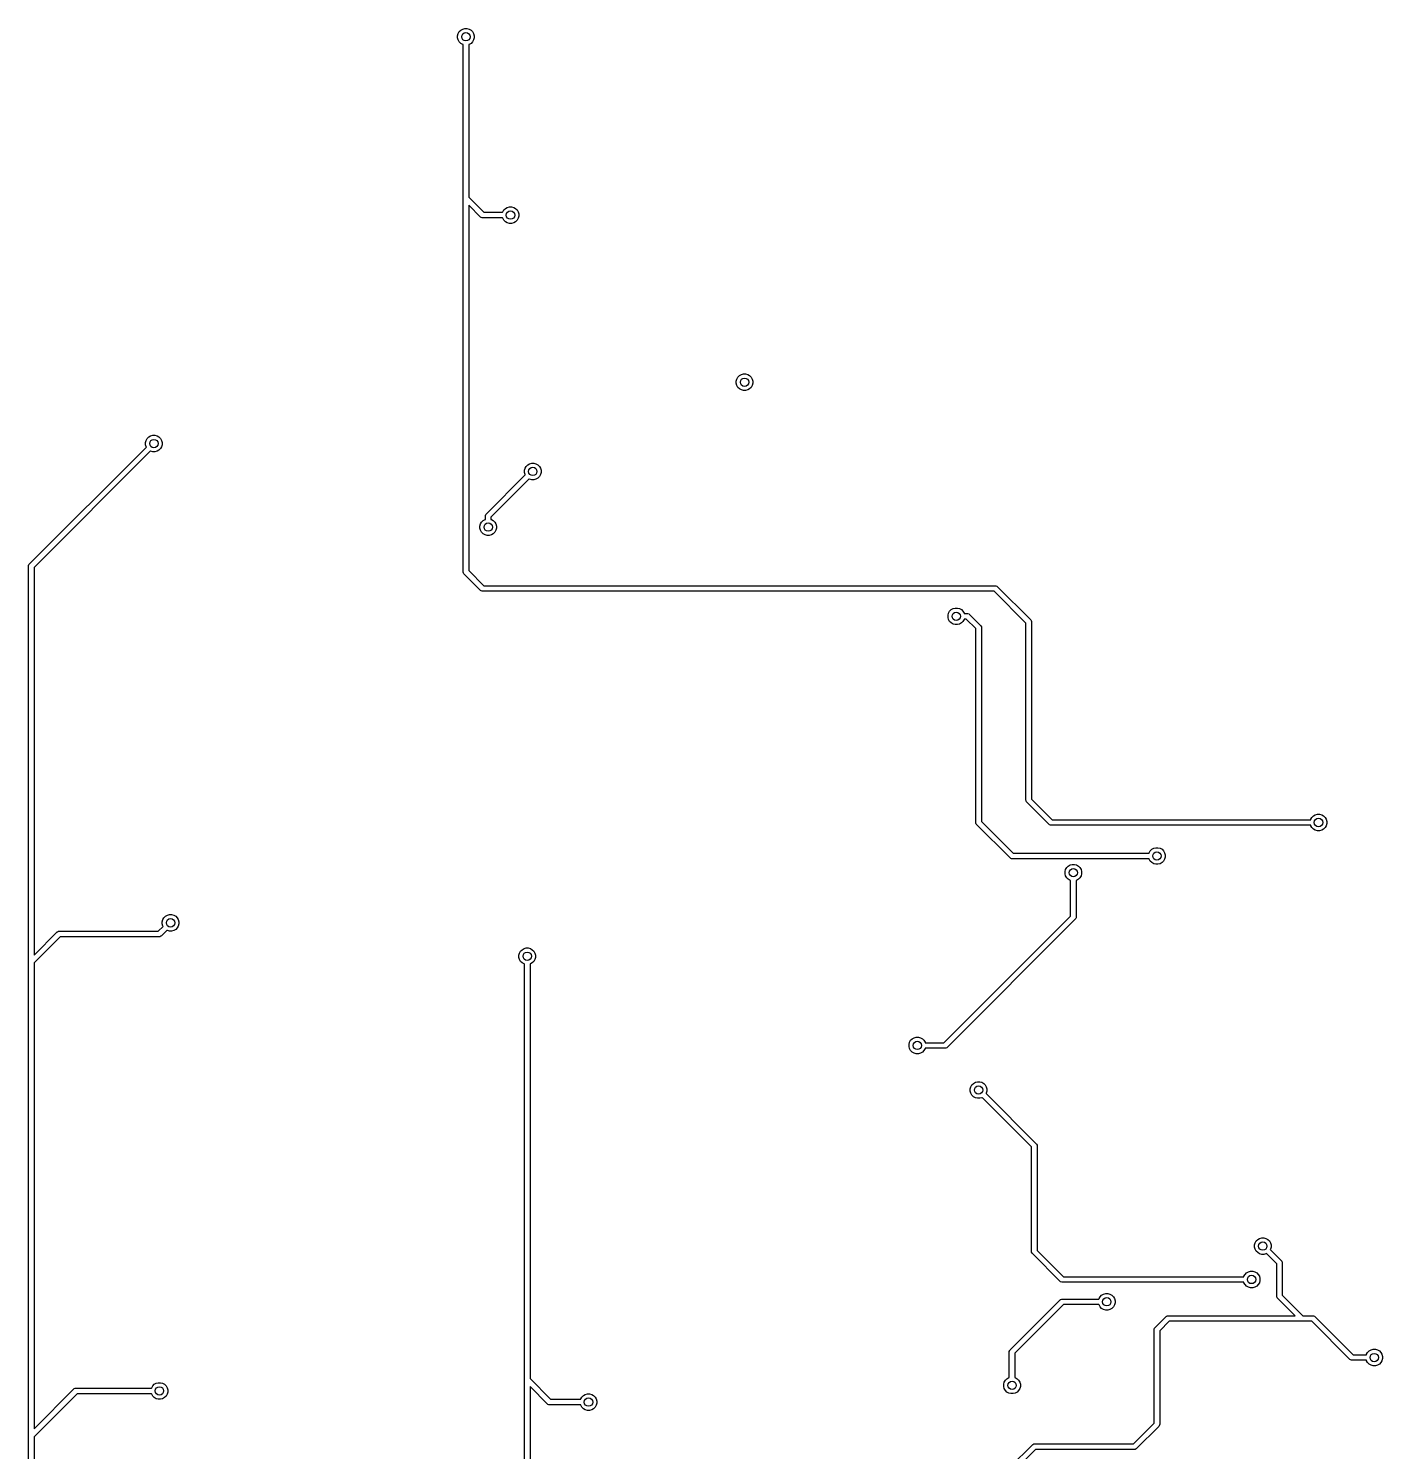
# Model space of a CAD drawing. Extents: x 0.41 to 5.69, y -3.19 to 0.7.
# Drawn here: x 2.531 to 4.445, y -1.511 to 0.5 of the extents above; entities that cross this region are included whole.
import ezdxf

# ---------------------------------------------------------------- set-up
doc = ezdxf.new("R2010")
doc.units = 0
doc.header["$MEASUREMENT"] = 0
doc.layers.add('BLACK', color=7, linetype='CONTINUOUS')

msp = doc.modelspace()

# ---------------------------------------------------------------- linework, layer by layer
at = {"layer": 'BLACK', "linetype": 'CONTINUOUS'}
for p, q in [((3.1379, 0.4897), (3.1387, 0.4927)), ((3.1379, 0.4866), (3.1379, 0.4897)), ((3.1387, 0.4837), (3.1379, 0.4866)), ((3.1387, 0.4927), (3.1402, 0.4954)), ((3.1402, 0.481), (3.1387, 0.4837)), ((3.1402, 0.4954), (3.1424, 0.4976)), ((3.1424, 0.4976), (3.1451, 0.4991)), ((3.1451, 0.4991), (3.1481, 0.4999)), ((3.1481, 0.4999), (3.1511, 0.4999)), ((3.1511, 0.4999), (3.1541, 0.4991)), ((3.1541, 0.4991), (3.1568, 0.4976)), ((3.1568, 0.4976), (3.159, 0.4954)), ((3.159, 0.4954), (3.1605, 0.4927)), ((3.1605, 0.4837), (3.159, 0.481)), ((3.1605, 0.4927), (3.1613, 0.4897)), ((3.1613, 0.4866), (3.1605, 0.4837)), ((3.1613, 0.4897), (3.1613, 0.4866)), ((3.1424, 0.4788), (3.1402, 0.481)), ((3.1451, 0.4773), (3.1424, 0.4788)), ((3.1457, 0.4771), (3.1451, 0.4773)), ((3.1457, 0.2677), (3.1457, 0.4771)), ((3.1541, 0.4773), (3.1535, 0.4771)), ((3.1535, 0.4771), (3.1535, 0.2677)), ((3.1568, 0.4788), (3.1541, 0.4773)), ((3.159, 0.481), (3.1568, 0.4788)), ((3.1457, -0.2677), (3.1457, 0.2677)), ((3.1535, 0.2677), (3.1535, 0.2615)), ((3.1535, 0.2615), (3.1749, 0.2402)), ((3.1704, 0.2334), (3.1535, 0.2503)), ((3.1535, 0.2503), (3.1535, -0.2661)), ((3.2017, 0.2407), (3.2032, 0.2434)), ((3.2032, 0.2434), (3.2054, 0.2456)), ((3.2054, 0.2456), (3.2081, 0.2471)), ((3.2081, 0.2471), (3.2111, 0.2479)), ((3.2111, 0.2479), (3.2141, 0.2479)), ((3.2141, 0.2479), (3.2171, 0.2471)), ((3.2171, 0.2471), (3.2198, 0.2456)), ((3.2198, 0.2456), (3.222, 0.2434)), ((3.222, 0.2434), (3.2235, 0.2407)), ((3.171, 0.2329), (3.1704, 0.2334)), ((3.1725, 0.2324), (3.171, 0.2329)), ((3.1732, 0.2323), (3.1725, 0.2324)), ((3.2015, 0.2323), (3.1732, 0.2323)), ((3.1749, 0.2402), (3.2015, 0.2402)), ((3.2015, 0.2402), (3.2017, 0.2407)), ((3.2017, 0.2317), (3.2015, 0.2323)), ((3.2032, 0.229), (3.2017, 0.2317)), ((3.2054, 0.2269), (3.2032, 0.229)), ((3.2081, 0.2253), (3.2054, 0.2269)), ((3.2111, 0.2245), (3.2081, 0.2253)), ((3.2141, 0.2245), (3.2111, 0.2245)), ((3.2171, 0.2253), (3.2141, 0.2245)), ((3.2198, 0.2269), (3.2171, 0.2253)), ((3.222, 0.229), (3.2198, 0.2269)), ((3.2235, 0.2317), (3.222, 0.229)), ((3.2235, 0.2407), (3.2243, 0.2378)), ((3.2243, 0.2347), (3.2235, 0.2317)), ((3.2243, 0.2378), (3.2243, 0.2347)), ((3.5316, 0.0015), (3.5324, 0.0045)), ((3.5316, -0.0015), (3.5316, 0.0015)), ((3.5324, 0.0045), (3.5339, 0.0072)), ((3.5339, 0.0072), (3.5361, 0.0094)), ((3.5361, 0.0094), (3.5388, 0.0109)), ((3.5388, 0.0109), (3.5418, 0.0117)), ((3.5418, 0.0117), (3.5448, 0.0117)), ((3.5448, 0.0117), (3.5478, 0.0109)), ((3.5478, 0.0109), (3.5505, 0.0094)), ((3.5505, 0.0094), (3.5527, 0.0072)), ((3.5527, 0.0072), (3.5542, 0.0045)), ((3.5542, 0.0045), (3.555, 0.0015)), ((3.555, 0.0015), (3.555, -0.0015)), ((3.5324, -0.0045), (3.5316, -0.0015)), ((3.5339, -0.0072), (3.5324, -0.0045)), ((3.5361, -0.0094), (3.5339, -0.0072)), ((3.5388, -0.0109), (3.5361, -0.0094)), ((3.5418, -0.0117), (3.5388, -0.0109)), ((3.5448, -0.0117), (3.5418, -0.0117)), ((3.5478, -0.0109), (3.5448, -0.0117)), ((3.5505, -0.0094), (3.5478, -0.0109)), ((3.5527, -0.0072), (3.5505, -0.0094)), ((3.5542, -0.0045), (3.5527, -0.0072)), ((3.555, -0.0015), (3.5542, -0.0045)), ((2.6977, -0.0821), (2.6993, -0.0794)), ((2.6993, -0.0794), (2.7015, -0.0772)), ((2.7015, -0.0772), (2.7041, -0.0757)), ((2.7041, -0.0757), (2.7071, -0.0749)), ((2.7071, -0.0749), (2.7102, -0.0749)), ((2.7102, -0.0749), (2.7132, -0.0757)), ((2.7132, -0.0757), (2.7159, -0.0772)), ((2.7159, -0.0772), (2.718, -0.0794)), ((2.718, -0.0794), (2.7196, -0.0821)), ((2.5326, -0.2571), (2.6981, -0.0917)), ((2.7036, -0.0972), (2.5394, -0.2615)), ((2.697, -0.0851), (2.6977, -0.0821)), ((2.697, -0.0882), (2.697, -0.0851)), ((2.6977, -0.0911), (2.697, -0.0882)), ((2.6981, -0.0917), (2.6977, -0.0911)), ((2.7041, -0.0975), (2.7036, -0.0972)), ((2.7071, -0.0983), (2.7041, -0.0975)), ((2.7102, -0.0983), (2.7071, -0.0983)), ((2.7132, -0.0975), (2.7102, -0.0983)), ((2.7159, -0.096), (2.7132, -0.0975)), ((2.718, -0.0938), (2.7159, -0.096)), ((2.7196, -0.0911), (2.718, -0.0938)), ((2.7196, -0.0821), (2.7204, -0.0851)), ((2.7204, -0.0882), (2.7196, -0.0911)), ((2.7204, -0.0851), (2.7204, -0.0882)), ((3.2332, -0.1215), (3.2347, -0.1188)), ((3.2347, -0.1188), (3.2369, -0.1166)), ((3.2369, -0.1166), (3.2396, -0.1151)), ((3.2396, -0.1151), (3.2426, -0.1143)), ((3.2426, -0.1143), (3.2456, -0.1143)), ((3.2456, -0.1143), (3.2486, -0.1151)), ((3.2486, -0.1151), (3.2513, -0.1166)), ((3.2513, -0.1166), (3.2535, -0.1188)), ((3.2535, -0.1188), (3.255, -0.1215)), ((3.1783, -0.1862), (3.2335, -0.131)), ((3.2391, -0.1366), (3.185, -0.1906)), ((3.2324, -0.1244), (3.2332, -0.1215)), ((3.2324, -0.1275), (3.2324, -0.1244)), ((3.2332, -0.1305), (3.2324, -0.1275)), ((3.2335, -0.131), (3.2332, -0.1305)), ((3.2396, -0.1369), (3.2391, -0.1366)), ((3.2426, -0.1377), (3.2396, -0.1369)), ((3.2456, -0.1377), (3.2426, -0.1377)), ((3.2486, -0.1369), (3.2456, -0.1377)), ((3.2513, -0.1354), (3.2486, -0.1369)), ((3.2535, -0.1332), (3.2513, -0.1354)), ((3.255, -0.1305), (3.2535, -0.1332)), ((3.255, -0.1215), (3.2558, -0.1244)), ((3.2558, -0.1275), (3.255, -0.1305)), ((3.2558, -0.1244), (3.2558, -0.1275)), ((3.1694, -0.2032), (3.1702, -0.2002)), ((3.1702, -0.2002), (3.1717, -0.1975)), ((3.1717, -0.1975), (3.1739, -0.1954)), ((3.1739, -0.1954), (3.1766, -0.1938)), ((3.1766, -0.1938), (3.1772, -0.1937)), ((3.1772, -0.1882), (3.1778, -0.1868)), ((3.1772, -0.189), (3.1772, -0.1882)), ((3.1772, -0.1937), (3.1772, -0.189)), ((3.1778, -0.1868), (3.1783, -0.1862)), ((3.185, -0.1906), (3.185, -0.1937)), ((3.185, -0.1937), (3.1856, -0.1938)), ((3.1856, -0.1938), (3.1883, -0.1954)), ((3.1883, -0.1954), (3.1905, -0.1975)), ((3.1905, -0.1975), (3.192, -0.2002)), ((3.192, -0.2002), (3.1928, -0.2032)), ((3.1694, -0.2063), (3.1694, -0.2032)), ((3.1702, -0.2092), (3.1694, -0.2063)), ((3.1717, -0.2119), (3.1702, -0.2092)), ((3.1739, -0.2141), (3.1717, -0.2119)), ((3.1766, -0.2156), (3.1739, -0.2141)), ((3.1796, -0.2164), (3.1766, -0.2156)), ((3.1826, -0.2164), (3.1796, -0.2164)), ((3.1856, -0.2156), (3.1826, -0.2164)), ((3.1883, -0.2141), (3.1856, -0.2156)), ((3.1905, -0.2119), (3.1883, -0.2141)), ((3.192, -0.2092), (3.1905, -0.2119)), ((3.1928, -0.2063), (3.192, -0.2092)), ((3.1928, -0.2032), (3.1928, -0.2063)), ((2.5315, -0.2598), (2.5316, -0.2591)), ((2.5315, -0.8189), (2.5315, -0.2598)), ((2.5316, -0.2591), (2.5322, -0.2577)), ((2.5322, -0.2577), (2.5326, -0.2571)), ((2.5394, -0.2615), (2.5394, -0.8094)), ((3.1457, -0.2685), (3.1457, -0.2677)), ((3.1463, -0.2699), (3.1457, -0.2685)), ((3.1468, -0.2705), (3.1463, -0.2699)), ((3.1704, -0.2941), (3.1468, -0.2705)), ((3.1535, -0.2661), (3.1749, -0.2874)), ((3.171, -0.2946), (3.1704, -0.2941)), ((3.1725, -0.2952), (3.171, -0.2946)), ((3.1732, -0.2953), (3.1725, -0.2952)), ((3.896, -0.2953), (3.1732, -0.2953)), ((3.1749, -0.2874), (3.8976, -0.2874)), ((3.9409, -0.3402), (3.896, -0.2953)), ((3.8976, -0.2874), (3.8984, -0.2875)), ((3.8984, -0.2875), (3.8998, -0.2881)), ((3.8998, -0.2881), (3.9004, -0.2886)), ((3.9004, -0.2886), (3.9477, -0.3358)), ((3.8331, -0.3235), (3.8353, -0.3213)), ((3.8353, -0.3213), (3.838, -0.3198)), ((3.838, -0.3198), (3.841, -0.319)), ((3.841, -0.319), (3.8441, -0.319)), ((3.8441, -0.319), (3.847, -0.3198)), ((3.847, -0.3198), (3.8497, -0.3213)), ((3.8497, -0.3213), (3.8519, -0.3235)), ((3.8308, -0.3292), (3.8316, -0.3262)), ((3.8308, -0.3323), (3.8308, -0.3292)), ((3.8316, -0.3352), (3.8308, -0.3323)), ((3.8316, -0.3262), (3.8331, -0.3235)), ((3.8331, -0.3379), (3.8316, -0.3352)), ((3.8353, -0.3401), (3.8331, -0.3379)), ((3.838, -0.3416), (3.8353, -0.3401)), ((3.841, -0.3424), (3.838, -0.3416)), ((3.847, -0.3416), (3.8441, -0.3424)), ((3.8497, -0.3401), (3.847, -0.3416)), ((3.8519, -0.3379), (3.8497, -0.3401)), ((3.8519, -0.3235), (3.8534, -0.3262)), ((3.8534, -0.3352), (3.8519, -0.3379)), ((3.8534, -0.3262), (3.8536, -0.3268)), ((3.8536, -0.3346), (3.8534, -0.3352)), ((3.8536, -0.3268), (3.8583, -0.3268)), ((3.8566, -0.3346), (3.8536, -0.3346)), ((3.8701, -0.3481), (3.8566, -0.3346)), ((3.8583, -0.3268), (3.859, -0.3268)), ((3.859, -0.3268), (3.8605, -0.3274)), ((3.8605, -0.3274), (3.8611, -0.3279)), ((3.8611, -0.3279), (3.8768, -0.3437)), ((3.9409, -0.5906), (3.9409, -0.3402)), ((3.9477, -0.3358), (3.9482, -0.3364)), ((3.9482, -0.3364), (3.9482, -0.3364)), ((3.9482, -0.3364), (3.9487, -0.3378)), ((3.9487, -0.3378), (3.9488, -0.3386)), ((3.9488, -0.3386), (3.9488, -0.5889)), ((3.8441, -0.3424), (3.841, -0.3424)), ((3.8701, -0.622), (3.8701, -0.3481)), ((3.8768, -0.3437), (3.8773, -0.3443)), ((3.8773, -0.3443), (3.8773, -0.3443)), ((3.8773, -0.3443), (3.8779, -0.3457)), ((3.8779, -0.3457), (3.878, -0.3465)), ((3.878, -0.3465), (3.878, -0.6204)), ((3.941, -0.5913), (3.9409, -0.5906)), ((3.9416, -0.5927), (3.941, -0.5913)), ((3.9421, -0.5933), (3.9416, -0.5927)), ((3.9736, -0.6248), (3.9421, -0.5933)), ((3.9488, -0.5889), (3.978, -0.6181)), ((3.8702, -0.6228), (3.8701, -0.622)), ((3.8707, -0.6242), (3.8702, -0.6228)), ((3.878, -0.6204), (3.9229, -0.6654)), ((3.978, -0.6181), (4.3433, -0.6181)), ((4.3433, -0.6181), (4.3434, -0.6175)), ((4.3434, -0.6175), (4.345, -0.6149)), ((4.345, -0.6149), (4.3471, -0.6127)), ((4.3471, -0.6127), (4.3498, -0.6111)), ((4.3498, -0.6111), (4.3528, -0.6103)), ((4.3528, -0.6103), (4.3559, -0.6103)), ((4.3559, -0.6103), (4.3589, -0.6111)), ((4.3589, -0.6111), (4.3615, -0.6127)), ((4.3615, -0.6127), (4.3637, -0.6149)), ((4.3637, -0.6149), (4.3652, -0.6175)), ((4.3652, -0.6175), (4.366, -0.6205)), ((4.366, -0.6205), (4.366, -0.6236)), ((3.8712, -0.6248), (3.8707, -0.6242)), ((3.9185, -0.6721), (3.8712, -0.6248)), ((3.9742, -0.6253), (3.9736, -0.6248)), ((3.9756, -0.6259), (3.9742, -0.6253)), ((3.9764, -0.626), (3.9756, -0.6259)), ((4.3433, -0.626), (3.9764, -0.626)), ((4.3434, -0.6266), (4.3433, -0.626)), ((4.345, -0.6292), (4.3434, -0.6266)), ((4.3471, -0.6314), (4.345, -0.6292)), ((4.3498, -0.633), (4.3471, -0.6314)), ((4.3528, -0.6338), (4.3498, -0.633)), ((4.3559, -0.6338), (4.3528, -0.6338)), ((4.3589, -0.633), (4.3559, -0.6338)), ((4.3615, -0.6314), (4.3589, -0.633)), ((4.3637, -0.6292), (4.3615, -0.6314)), ((4.3652, -0.6266), (4.3637, -0.6292)), ((4.366, -0.6236), (4.3652, -0.6266)), ((4.1151, -0.6648), (4.1166, -0.6621)), ((4.1166, -0.6621), (4.1188, -0.6599)), ((4.1188, -0.6599), (4.1215, -0.6584)), ((4.1215, -0.6584), (4.1244, -0.6576)), ((4.1244, -0.6576), (4.1275, -0.6576)), ((4.1275, -0.6576), (4.1305, -0.6584)), ((4.1305, -0.6584), (4.1332, -0.6599)), ((4.1332, -0.6599), (4.1354, -0.6621)), ((4.1354, -0.6621), (4.1369, -0.6648)), ((3.9191, -0.6726), (3.9185, -0.6721)), ((3.9195, -0.6727), (3.9191, -0.6726)), ((3.9205, -0.6732), (3.9195, -0.6727)), ((3.9213, -0.6732), (3.9205, -0.6732)), ((4.1149, -0.6732), (3.9213, -0.6732)), ((3.9229, -0.6654), (4.1149, -0.6654)), ((3.9985, -0.6857), (4.0007, -0.6835)), ((4.0007, -0.6835), (4.0034, -0.682)), ((4.0034, -0.682), (4.0063, -0.6812)), ((4.0063, -0.6812), (4.0094, -0.6812)), ((4.0094, -0.6812), (4.0124, -0.682)), ((4.0124, -0.682), (4.0151, -0.6835)), ((4.0151, -0.6835), (4.0172, -0.6857)), ((4.1149, -0.6654), (4.1151, -0.6648)), ((4.1151, -0.6738), (4.1149, -0.6732)), ((4.1166, -0.6765), (4.1151, -0.6738)), ((4.1188, -0.6787), (4.1166, -0.6765)), ((4.1215, -0.6802), (4.1188, -0.6787)), ((4.1244, -0.681), (4.1215, -0.6802)), ((4.1275, -0.681), (4.1244, -0.681)), ((4.1305, -0.6802), (4.1275, -0.681)), ((4.1332, -0.6787), (4.1305, -0.6802)), ((4.1354, -0.6765), (4.1332, -0.6787)), ((4.1369, -0.6738), (4.1354, -0.6765)), ((4.1369, -0.6648), (4.1377, -0.6677)), ((4.1377, -0.6708), (4.1369, -0.6738)), ((4.1377, -0.6677), (4.1377, -0.6708)), ((3.9962, -0.6914), (3.997, -0.6884)), ((3.9962, -0.6945), (3.9962, -0.6914)), ((3.997, -0.6974), (3.9962, -0.6945)), ((3.997, -0.6884), (3.9985, -0.6857)), ((3.9985, -0.7001), (3.997, -0.6974)), ((4.0007, -0.7023), (3.9985, -0.7001)), ((4.0034, -0.7038), (4.0007, -0.7023)), ((4.0151, -0.7023), (4.0124, -0.7038)), ((4.0172, -0.7001), (4.0151, -0.7023)), ((4.0172, -0.6857), (4.0188, -0.6884)), ((4.0188, -0.6974), (4.0172, -0.7001)), ((4.0188, -0.6884), (4.0196, -0.6914)), ((4.0196, -0.6945), (4.0188, -0.6974)), ((4.0196, -0.6914), (4.0196, -0.6945)), ((4.0039, -0.704), (4.0034, -0.7038)), ((4.0039, -0.7543), (4.0039, -0.704)), ((4.0124, -0.7038), (4.0118, -0.704)), ((4.0118, -0.704), (4.0118, -0.7559)), ((2.7206, -0.7622), (2.7214, -0.7593)), ((2.7206, -0.7653), (2.7206, -0.7622)), ((2.7214, -0.7593), (2.7229, -0.7566)), ((2.7229, -0.7566), (2.7251, -0.7544)), ((2.7251, -0.7544), (2.7278, -0.7529)), ((2.7278, -0.7529), (2.7307, -0.7521)), ((2.7307, -0.7521), (2.7338, -0.7521)), ((2.7338, -0.7521), (2.7368, -0.7529)), ((2.7368, -0.7529), (2.7395, -0.7544)), ((2.7395, -0.7544), (2.7417, -0.7566)), ((2.7417, -0.7566), (2.7432, -0.7593)), ((2.7432, -0.7593), (2.744, -0.7622)), ((2.744, -0.7622), (2.744, -0.7653)), ((3.8251, -0.9331), (4.0039, -0.7543)), ((4.0107, -0.7587), (3.8296, -0.9398)), ((4.0111, -0.7581), (4.0107, -0.7587)), ((4.0113, -0.7577), (4.0111, -0.7581)), ((4.0117, -0.7567), (4.0113, -0.7577)), ((4.0118, -0.7559), (4.0117, -0.7567)), ((2.5394, -0.8094), (2.572, -0.7767)), ((2.5764, -0.7835), (2.5394, -0.8205)), ((2.572, -0.7767), (2.5726, -0.7763)), ((2.5726, -0.7763), (2.574, -0.7757)), ((2.574, -0.7757), (2.5748, -0.7756)), ((2.5748, -0.7756), (2.7149, -0.7756)), ((2.7165, -0.7835), (2.5764, -0.7835)), ((2.7149, -0.7756), (2.7217, -0.7688)), ((2.7173, -0.7834), (2.7165, -0.7835)), ((2.7187, -0.7828), (2.7173, -0.7834)), ((2.7193, -0.7823), (2.7187, -0.7828)), ((2.7272, -0.7744), (2.7193, -0.7823)), ((2.7214, -0.7683), (2.7206, -0.7653)), ((2.7217, -0.7688), (2.7214, -0.7683)), ((2.7278, -0.7747), (2.7272, -0.7744)), ((2.7307, -0.7755), (2.7278, -0.7747)), ((2.7338, -0.7755), (2.7307, -0.7755)), ((2.7368, -0.7747), (2.7338, -0.7755)), ((2.7395, -0.7731), (2.7368, -0.7747)), ((2.7417, -0.771), (2.7395, -0.7731)), ((2.7432, -0.7683), (2.7417, -0.771)), ((2.744, -0.7653), (2.7432, -0.7683)), ((3.2253, -0.8065), (3.2269, -0.8038)), ((3.2269, -0.8038), (3.229, -0.8017)), ((3.229, -0.8017), (3.2317, -0.8001)), ((3.2317, -0.8001), (3.2347, -0.7993)), ((3.2347, -0.7993), (3.2378, -0.7993)), ((3.2378, -0.7993), (3.2407, -0.8001)), ((3.2407, -0.8001), (3.2434, -0.8017)), ((3.2434, -0.8017), (3.2456, -0.8038)), ((3.2456, -0.8038), (3.2471, -0.8065)), ((2.5315, -1.4882), (2.5315, -0.8189)), ((2.5394, -0.8205), (2.5394, -1.4787)), ((3.2245, -0.8095), (3.2253, -0.8065)), ((3.2245, -0.8126), (3.2245, -0.8095)), ((3.2253, -0.8155), (3.2245, -0.8126)), ((3.2269, -0.8182), (3.2253, -0.8155)), ((3.229, -0.8204), (3.2269, -0.8182)), ((3.2317, -0.8219), (3.229, -0.8204)), ((3.2323, -0.8221), (3.2317, -0.8219)), ((3.2323, -1.4094), (3.2323, -0.8221)), ((3.2407, -0.8219), (3.2402, -0.8221)), ((3.2402, -0.8221), (3.2402, -1.4078)), ((3.2434, -0.8204), (3.2407, -0.8219)), ((3.2456, -0.8182), (3.2434, -0.8204)), ((3.2471, -0.8155), (3.2456, -0.8182)), ((3.2471, -0.8065), (3.2479, -0.8095)), ((3.2479, -0.8126), (3.2471, -0.8155)), ((3.2479, -0.8095), (3.2479, -0.8126)), ((3.7757, -0.9355), (3.7765, -0.9325)), ((3.7757, -0.9385), (3.7757, -0.9355)), ((3.7765, -0.9415), (3.7757, -0.9385)), ((3.7765, -0.9325), (3.778, -0.9298)), ((3.778, -0.9442), (3.7765, -0.9415)), ((3.778, -0.9298), (3.7802, -0.9276)), ((3.7802, -0.9464), (3.778, -0.9442)), ((3.7802, -0.9276), (3.7829, -0.9261)), ((3.7829, -0.9261), (3.7859, -0.9253)), ((3.7859, -0.9253), (3.7889, -0.9253)), ((3.7889, -0.9253), (3.7919, -0.9261)), ((3.7919, -0.9261), (3.7946, -0.9276)), ((3.7946, -0.9276), (3.7968, -0.9298)), ((3.7968, -0.9442), (3.7946, -0.9464)), ((3.7968, -0.9298), (3.7983, -0.9325)), ((3.7983, -0.9415), (3.7968, -0.9442)), ((3.7983, -0.9325), (3.7985, -0.9331)), ((3.7985, -0.9409), (3.7983, -0.9415)), ((3.7985, -0.9331), (3.8251, -0.9331)), ((3.8268, -0.9409), (3.7985, -0.9409)), ((3.8275, -0.9409), (3.8268, -0.9409)), ((3.829, -0.9403), (3.8275, -0.9409)), ((3.8296, -0.9398), (3.829, -0.9403)), ((3.7829, -0.9479), (3.7802, -0.9464)), ((3.7859, -0.9487), (3.7829, -0.9479)), ((3.7889, -0.9487), (3.7859, -0.9487)), ((3.7919, -0.9479), (3.7889, -0.9487)), ((3.7946, -0.9464), (3.7919, -0.9479)), ((3.8623, -0.9985), (3.8631, -0.9955)), ((3.8623, -1.0015), (3.8623, -0.9985)), ((3.8631, -1.0045), (3.8623, -1.0015)), ((3.8631, -0.9955), (3.8646, -0.9928)), ((3.8646, -1.0072), (3.8631, -1.0045)), ((3.8646, -0.9928), (3.8668, -0.9906)), ((3.8668, -0.9906), (3.8695, -0.9891)), ((3.8695, -0.9891), (3.8725, -0.9883)), ((3.8725, -0.9883), (3.8756, -0.9883)), ((3.8756, -0.9883), (3.8785, -0.9891)), ((3.8785, -0.9891), (3.8812, -0.9906)), ((3.8812, -0.9906), (3.8834, -0.9928)), ((3.8834, -0.9928), (3.8849, -0.9955)), ((3.8849, -1.0045), (3.8846, -1.005)), ((3.8846, -1.005), (3.9555, -1.076)), ((3.8849, -0.9955), (3.8857, -0.9985)), ((3.8857, -1.0015), (3.8849, -1.0045)), ((3.8857, -0.9985), (3.8857, -1.0015)), ((3.8668, -1.0094), (3.8646, -1.0072)), ((3.8695, -1.0109), (3.8668, -1.0094)), ((3.8725, -1.0117), (3.8695, -1.0109)), ((3.8756, -1.0117), (3.8725, -1.0117)), ((3.8785, -1.0109), (3.8756, -1.0117)), ((3.8791, -1.0106), (3.8785, -1.0109)), ((3.9488, -1.0804), (3.8791, -1.0106)), ((3.9488, -1.1024), (3.9488, -1.0804)), ((3.9555, -1.076), (3.956, -1.0766)), ((3.956, -1.0766), (3.9566, -1.078)), ((3.9566, -1.078), (3.9567, -1.0787)), ((3.9567, -1.0787), (3.9567, -1.1024)), ((3.9488, -1.2283), (3.9488, -1.1024)), ((3.9567, -1.1024), (3.9567, -1.2267)), ((4.2639, -1.2189), (4.2647, -1.216)), ((4.2639, -1.222), (4.2639, -1.2189)), ((4.2647, -1.225), (4.2639, -1.222)), ((4.2647, -1.216), (4.2662, -1.2133)), ((4.2662, -1.2277), (4.2647, -1.225)), ((4.2662, -1.2133), (4.2684, -1.2111)), ((4.2684, -1.2111), (4.2711, -1.2096)), ((4.2711, -1.2096), (4.274, -1.2088)), ((4.274, -1.2088), (4.2771, -1.2088)), ((4.2771, -1.2088), (4.2801, -1.2096)), ((4.2801, -1.2096), (4.2828, -1.2111)), ((4.2828, -1.2111), (4.285, -1.2133)), ((4.285, -1.2133), (4.2865, -1.216)), ((4.2865, -1.225), (4.2862, -1.2255)), ((4.2862, -1.2255), (4.302, -1.2413)), ((4.2865, -1.216), (4.2873, -1.2189)), ((4.2873, -1.222), (4.2865, -1.225)), ((4.2873, -1.2189), (4.2873, -1.222)), ((3.9489, -1.2291), (3.9488, -1.2283)), ((3.9495, -1.2305), (3.9489, -1.2291)), ((3.95, -1.2311), (3.9495, -1.2305)), ((3.9893, -1.2705), (3.95, -1.2311)), ((3.9567, -1.2267), (3.9938, -1.2638)), ((4.2684, -1.2298), (4.2662, -1.2277)), ((4.2711, -1.2314), (4.2684, -1.2298)), ((4.274, -1.2322), (4.2711, -1.2314)), ((4.2771, -1.2322), (4.274, -1.2322)), ((4.2801, -1.2314), (4.2771, -1.2322)), ((4.2806, -1.2311), (4.2801, -1.2314)), ((4.2953, -1.2457), (4.2806, -1.2311)), ((4.2953, -1.2913), (4.2953, -1.2457)), ((4.302, -1.2413), (4.3025, -1.2419)), ((4.3025, -1.2419), (4.3031, -1.2433)), ((4.3031, -1.2433), (4.3031, -1.2441)), ((4.3031, -1.2441), (4.3031, -1.2897)), ((3.9938, -1.2638), (4.2488, -1.2638)), ((4.2488, -1.2638), (4.2489, -1.2632)), ((4.2489, -1.2632), (4.2505, -1.2605)), ((4.2505, -1.2605), (4.2527, -1.2583)), ((4.2527, -1.2583), (4.2553, -1.2568)), ((4.2553, -1.2568), (4.2583, -1.256)), ((4.2583, -1.256), (4.2614, -1.256)), ((4.2614, -1.256), (4.2644, -1.2568)), ((4.2644, -1.2568), (4.267, -1.2583)), ((4.267, -1.2583), (4.2692, -1.2605)), ((4.2692, -1.2605), (4.2708, -1.2632)), ((4.2708, -1.2632), (4.2716, -1.2662)), ((4.2716, -1.2662), (4.2716, -1.2693)), ((3.9899, -1.271), (3.9893, -1.2705)), ((3.9914, -1.2716), (3.9899, -1.271)), ((3.9921, -1.2717), (3.9914, -1.2716)), ((4.2488, -1.2717), (3.9921, -1.2717)), ((4.2489, -1.2722), (4.2488, -1.2717)), ((4.2505, -1.2749), (4.2489, -1.2722)), ((4.2527, -1.2771), (4.2505, -1.2749)), ((4.2553, -1.2786), (4.2527, -1.2771)), ((4.2583, -1.2794), (4.2553, -1.2786)), ((4.2614, -1.2794), (4.2583, -1.2794)), ((4.2644, -1.2786), (4.2614, -1.2794)), ((4.267, -1.2771), (4.2644, -1.2786)), ((4.2692, -1.2749), (4.267, -1.2771)), ((4.2708, -1.2722), (4.2692, -1.2749)), ((4.2716, -1.2693), (4.2708, -1.2722)), ((3.9185, -1.3673), (3.9893, -1.2964)), ((3.9938, -1.3031), (3.9252, -1.3717)), ((3.9893, -1.2964), (3.9899, -1.2959)), ((3.9899, -1.2959), (3.9904, -1.2958)), ((3.9904, -1.2958), (3.9914, -1.2954)), ((3.9914, -1.2954), (3.9921, -1.2953)), ((3.9921, -1.2953), (4.044, -1.2953)), ((4.044, -1.3031), (3.9938, -1.3031)), ((4.044, -1.2953), (4.0442, -1.2947)), ((4.0442, -1.3037), (4.044, -1.3031)), ((4.0442, -1.2947), (4.0457, -1.292)), ((4.0457, -1.3064), (4.0442, -1.3037)), ((4.0457, -1.292), (4.0479, -1.2898)), ((4.0479, -1.3086), (4.0457, -1.3064)), ((4.0479, -1.2898), (4.0506, -1.2883)), ((4.0506, -1.2883), (4.0536, -1.2875)), ((4.0536, -1.2875), (4.0567, -1.2875)), ((4.0567, -1.2875), (4.0596, -1.2883)), ((4.0596, -1.2883), (4.0623, -1.2898)), ((4.0623, -1.2898), (4.0645, -1.292)), ((4.0645, -1.3064), (4.0623, -1.3086)), ((4.0645, -1.292), (4.066, -1.2947)), ((4.066, -1.3037), (4.0645, -1.3064)), ((4.066, -1.2947), (4.0668, -1.2977)), ((4.0668, -1.3008), (4.066, -1.3037)), ((4.0668, -1.2977), (4.0668, -1.3008)), ((4.2954, -1.2921), (4.2953, -1.2913)), ((4.2959, -1.2935), (4.2954, -1.2921)), ((4.2964, -1.2941), (4.2959, -1.2935)), ((4.3212, -1.3189), (4.2964, -1.2941)), ((4.3031, -1.2897), (4.3323, -1.3189)), ((4.0506, -1.3101), (4.0479, -1.3086)), ((4.0536, -1.3109), (4.0506, -1.3101)), ((4.0567, -1.3109), (4.0536, -1.3109)), ((4.0596, -1.3101), (4.0567, -1.3109)), ((4.0623, -1.3086), (4.0596, -1.3101)), ((4.1232, -1.3358), (4.1389, -1.3201)), ((4.1434, -1.3268), (4.1299, -1.3402)), ((4.1389, -1.3201), (4.1395, -1.3196)), ((4.1395, -1.3196), (4.14, -1.3194)), ((4.14, -1.3194), (4.141, -1.319)), ((4.141, -1.319), (4.1417, -1.3189)), ((4.1417, -1.3189), (4.3212, -1.3189)), ((4.3307, -1.3268), (4.1434, -1.3268)), ((4.3448, -1.3268), (4.3307, -1.3268)), ((4.3323, -1.3189), (4.3465, -1.3189)), ((4.3988, -1.3807), (4.3448, -1.3268)), ((4.3465, -1.3189), (4.3472, -1.319)), ((4.3472, -1.319), (4.3486, -1.3196)), ((4.3486, -1.3196), (4.3492, -1.3201)), ((4.3492, -1.3201), (4.4032, -1.374)), ((4.122, -1.3386), (4.1221, -1.3378)), ((4.122, -1.4708), (4.122, -1.3386)), ((4.1221, -1.3378), (4.1227, -1.3364)), ((4.1227, -1.3364), (4.1232, -1.3358)), ((4.1299, -1.3402), (4.1299, -1.4724)), ((4.4259, -1.3686), (4.4286, -1.367)), ((4.4286, -1.367), (4.4315, -1.3662)), ((4.4315, -1.3662), (4.4346, -1.3662)), ((4.4346, -1.3662), (4.4376, -1.367)), ((4.4376, -1.367), (4.4403, -1.3686)), ((3.9173, -1.3701), (3.9174, -1.3693)), ((3.9173, -1.4063), (3.9173, -1.3701)), ((3.9174, -1.3693), (3.918, -1.3679)), ((3.918, -1.3679), (3.9185, -1.3673)), ((3.9252, -1.3717), (3.9252, -1.4063)), ((4.3994, -1.3812), (4.3988, -1.3807)), ((4.4008, -1.3818), (4.3994, -1.3812)), ((4.4016, -1.3819), (4.4008, -1.3818)), ((4.422, -1.3819), (4.4016, -1.3819)), ((4.4032, -1.374), (4.422, -1.374)), ((4.422, -1.374), (4.4222, -1.3734)), ((4.4222, -1.3825), (4.422, -1.3819)), ((4.4222, -1.3734), (4.4237, -1.3708)), ((4.4237, -1.3851), (4.4222, -1.3825)), ((4.4237, -1.3708), (4.4259, -1.3686)), ((4.4259, -1.3873), (4.4237, -1.3851)), ((4.4286, -1.3889), (4.4259, -1.3873)), ((4.4403, -1.3873), (4.4376, -1.3889)), ((4.4403, -1.3686), (4.4424, -1.3708)), ((4.4424, -1.3851), (4.4403, -1.3873)), ((4.4424, -1.3708), (4.444, -1.3734)), ((4.444, -1.3825), (4.4424, -1.3851)), ((4.444, -1.3734), (4.4448, -1.3764)), ((4.4448, -1.3795), (4.444, -1.3825)), ((4.4448, -1.3764), (4.4448, -1.3795)), ((3.9141, -1.408), (3.9167, -1.4064)), ((3.9167, -1.4064), (3.9173, -1.4063)), ((3.9252, -1.4063), (3.9258, -1.4064)), ((3.9258, -1.4064), (3.9284, -1.408)), ((4.4315, -1.3897), (4.4286, -1.3889)), ((4.4346, -1.3897), (4.4315, -1.3897)), ((4.4376, -1.3889), (4.4346, -1.3897)), ((2.5394, -1.4787), (2.5956, -1.4224)), ((2.5956, -1.4224), (2.5962, -1.4219)), ((2.5962, -1.4219), (2.5977, -1.4213)), ((2.5977, -1.4213), (2.5984, -1.4213)), ((2.5984, -1.4213), (2.6535, -1.4213)), ((2.6535, -1.4213), (2.7055, -1.4213)), ((2.7055, -1.4213), (2.7056, -1.4207)), ((2.7056, -1.4207), (2.7072, -1.418)), ((2.7072, -1.418), (2.7093, -1.4158)), ((2.7093, -1.4158), (2.712, -1.4143)), ((2.712, -1.4143), (2.715, -1.4135)), ((2.715, -1.4135), (2.7181, -1.4135)), ((2.7181, -1.4135), (2.7211, -1.4143)), ((2.7211, -1.4143), (2.7237, -1.4158)), ((2.7237, -1.4158), (2.7259, -1.418)), ((2.7259, -1.418), (2.7274, -1.4207)), ((2.7274, -1.4207), (2.7282, -1.4237)), ((2.7282, -1.4267), (2.7274, -1.4297)), ((2.7282, -1.4237), (2.7282, -1.4267)), ((3.2323, -2.063), (3.2323, -1.4094)), ((3.2402, -1.4078), (3.2693, -1.437)), ((3.2649, -1.4437), (3.2402, -1.419)), ((3.2402, -1.419), (3.2402, -2.0614)), ((3.9095, -1.4158), (3.9103, -1.4128)), ((3.9095, -1.4189), (3.9095, -1.4158)), ((3.9103, -1.4218), (3.9095, -1.4189)), ((3.9103, -1.4128), (3.9119, -1.4101)), ((3.9119, -1.4245), (3.9103, -1.4218)), ((3.9119, -1.4101), (3.9141, -1.408)), ((3.9141, -1.4267), (3.9119, -1.4245)), ((3.9167, -1.4282), (3.9141, -1.4267)), ((3.9284, -1.4267), (3.9258, -1.4282)), ((3.9284, -1.408), (3.9306, -1.4101)), ((3.9306, -1.4245), (3.9284, -1.4267)), ((3.9306, -1.4101), (3.9322, -1.4128)), ((3.9322, -1.4218), (3.9306, -1.4245)), ((3.9322, -1.4128), (3.933, -1.4158)), ((3.933, -1.4189), (3.9322, -1.4218)), ((3.933, -1.4158), (3.933, -1.4189)), ((2.6001, -1.4291), (2.5394, -1.4898)), ((2.6535, -1.4291), (2.6001, -1.4291)), ((2.7055, -1.4291), (2.6535, -1.4291)), ((2.7056, -1.4297), (2.7055, -1.4291)), ((2.7072, -1.4324), (2.7056, -1.4297)), ((2.7093, -1.4346), (2.7072, -1.4324)), ((2.712, -1.4361), (2.7093, -1.4346)), ((2.715, -1.4369), (2.712, -1.4361)), ((2.7181, -1.4369), (2.715, -1.4369)), ((2.7211, -1.4361), (2.7181, -1.4369)), ((2.7237, -1.4346), (2.7211, -1.4361)), ((2.7259, -1.4324), (2.7237, -1.4346)), ((2.7274, -1.4297), (2.7259, -1.4324)), ((3.2655, -1.4442), (3.2649, -1.4437)), ((3.2669, -1.4448), (3.2655, -1.4442)), ((3.2677, -1.4449), (3.2669, -1.4448)), ((3.3118, -1.4449), (3.2677, -1.4449)), ((3.2693, -1.437), (3.3118, -1.437)), ((3.3118, -1.437), (3.3119, -1.4364)), ((3.3119, -1.4455), (3.3118, -1.4449)), ((3.3119, -1.4364), (3.3135, -1.4338)), ((3.3135, -1.4481), (3.3119, -1.4455)), ((3.3135, -1.4338), (3.3156, -1.4316)), ((3.3156, -1.4316), (3.3183, -1.43)), ((3.3183, -1.43), (3.3213, -1.4292)), ((3.3213, -1.4292), (3.3244, -1.4292)), ((3.3244, -1.4292), (3.3274, -1.43)), ((3.3274, -1.43), (3.33, -1.4316)), ((3.33, -1.4316), (3.3322, -1.4338)), ((3.3322, -1.4338), (3.3337, -1.4364)), ((3.3337, -1.4455), (3.3322, -1.4481)), ((3.3337, -1.4364), (3.3345, -1.4394)), ((3.3345, -1.4425), (3.3337, -1.4455)), ((3.3345, -1.4394), (3.3345, -1.4425)), ((3.9197, -1.429), (3.9167, -1.4282)), ((3.9228, -1.429), (3.9197, -1.429)), ((3.9258, -1.4282), (3.9228, -1.429)), ((3.3156, -1.4503), (3.3135, -1.4481)), ((3.3183, -1.4519), (3.3156, -1.4503)), ((3.3213, -1.4527), (3.3183, -1.4519)), ((3.3244, -1.4527), (3.3213, -1.4527)), ((3.3274, -1.4519), (3.3244, -1.4527)), ((3.33, -1.4503), (3.3274, -1.4519)), ((3.3322, -1.4481), (3.33, -1.4503)), ((4.0929, -1.5), (4.122, -1.4708)), ((4.1288, -1.4752), (4.0973, -1.5067)), ((4.1293, -1.4746), (4.1288, -1.4752)), ((4.1298, -1.4732), (4.1293, -1.4746)), ((4.1299, -1.4724), (4.1298, -1.4732)), ((2.5315, -2.126), (2.5315, -1.4882)), ((2.5394, -1.4898), (2.5394, -2.1244)), ((3.9185, -1.5326), (3.95, -1.5012)), ((3.9544, -1.5079), (3.9252, -1.5371)), ((3.95, -1.5012), (3.9506, -1.5007)), ((3.9506, -1.5007), (3.952, -1.5001)), ((3.952, -1.5001), (3.9528, -1.5)), ((3.9528, -1.5), (4.0929, -1.5)), ((4.0945, -1.5079), (3.9544, -1.5079)), ((4.0953, -1.5078), (4.0945, -1.5079)), ((4.0967, -1.5072), (4.0953, -1.5078)), ((4.0973, -1.5067), (4.0967, -1.5072))]:
    msp.add_line(p, q, dxfattribs=at)
at = {"layer": 'BLACK'}
for centre in [(3.1496, 0.4882), (3.2126, 0.2362), (3.5433, 0), (2.7087, -0.0866), (3.2441, -0.126), (3.1811, -0.2047), (3.8425, -0.3307), (4.3543, -0.622), (4.126, -0.6693), (4.0079, -0.6929), (2.7323, -0.7638), (3.2362, -0.811), (3.7874, -0.937), (3.874, -1), (4.2756, -1.2205), (4.2598, -1.2677), (4.0551, -1.2992), (4.4331, -1.378), (2.7165, -1.4252), (3.9213, -1.4173), (3.3228, -1.4409)]:
    msp.add_circle(centre, 0.00591, dxfattribs=at)

doc.saveas('drawing.dxf')
